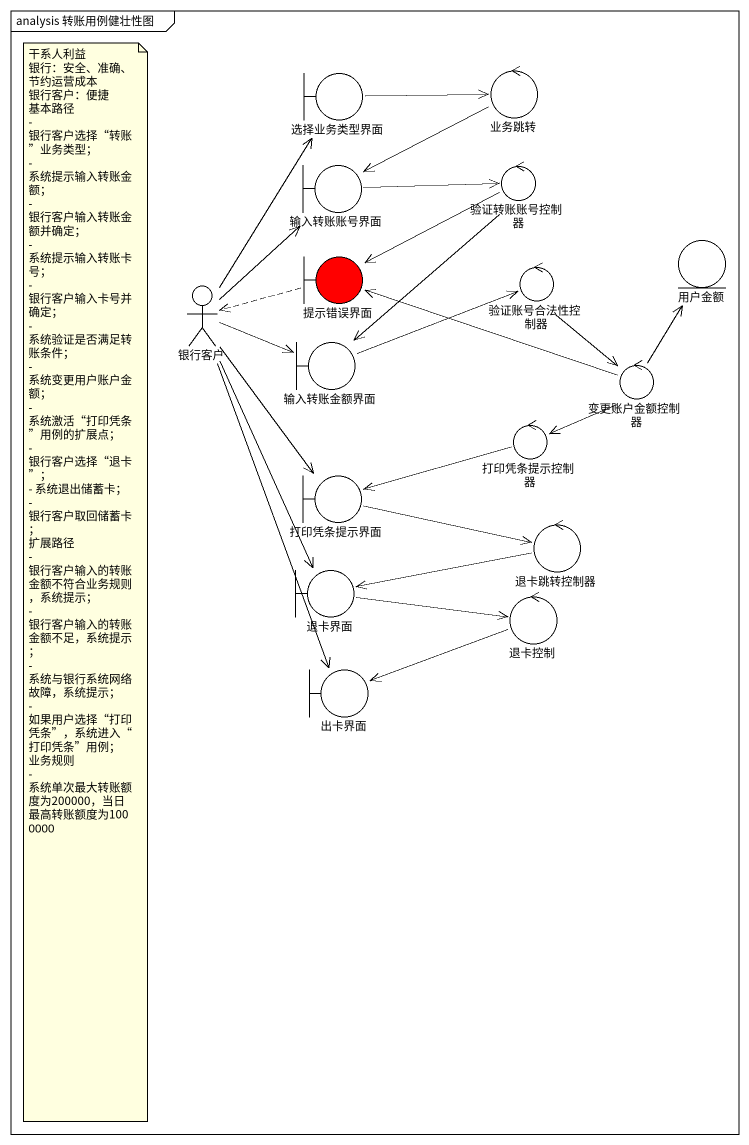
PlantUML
@startuml
mainframe analysis 转账用例健壮性图
boundary 选择业务类型界面
control 业务跳转
boundary 输入转账账号界面
control 验证转账账号控制器
boundary 提示错误界面 #FF0000
entity 用户金额
actor 银行客户
control 验证账号合法性控制器
boundary 输入转账金额界面
control 变更账户金额控制器
control 打印凭条提示控制器
boundary 打印凭条提示界面
control 退卡跳转控制器
boundary 退卡界面
control 退卡控制
boundary 出卡界面
选择业务类型界面 -right-> 业务跳转
业务跳转 -left-> 输入转账账号界面
输入转账账号界面 -right-> 验证转账账号控制器
验证转账账号控制器 -left-> 提示错误界面
验证转账账号控制器 --> 输入转账金额界面
提示错误界面 .left.> 银行客户
银行客户 -up-> 选择业务类型界面
银行客户 -up-> 输入转账账号界面
银行客户 -right-> 输入转账金额界面
银行客户 --> 打印凭条提示界面
银行客户 --> 退卡界面
银行客户 --> 出卡界面
验证账号合法性控制器 --> 变更账户金额控制器
输入转账金额界面 -right-> 验证账号合法性控制器
变更账户金额控制器 -left-> 提示错误界面
变更账户金额控制器 -up-> 用户金额
变更账户金额控制器 -left-> 打印凭条提示控制器
打印凭条提示控制器 -left-> 打印凭条提示界面
打印凭条提示界面 -right-> 退卡跳转控制器
退卡跳转控制器 -left-> 退卡界面
退卡界面 -right-> 退卡控制
退卡控制 -left-> 出卡界面
note as N1
  干系人利益
  银行：安全、准确、节约运营成本
  银行客户：便捷
  基本路径
  - 银行客户选择“转账”业务类型；
  - 系统提示输入转账金额；
  - 银行客户输入转账金额并确定；
  - 系统提示输入转账卡号；
  - 银行客户输入卡号并确定；
  - 系统验证是否满足转账条件；
  - 系统变更用户账户金额；
  - 系统激活“打印凭条”用例的扩展点；
  - 银行客户选择“退卡”；
  - 系统退出储蓄卡；
  - 银行客户取回储蓄卡；
  扩展路径
  - 银行客户输入的转账金额不符合业务规则，系统提示；
  - 银行客户输入的转账金额不足，系统提示；
  - 系统与银行系统网络故障，系统提示；
  - 如果用户选择“打印凭条”，系统进入“打印凭条”用例；
  业务规则
  - 系统单次最大转账额度为200000，当日最高转账额度为1000000
end note
@enduml
